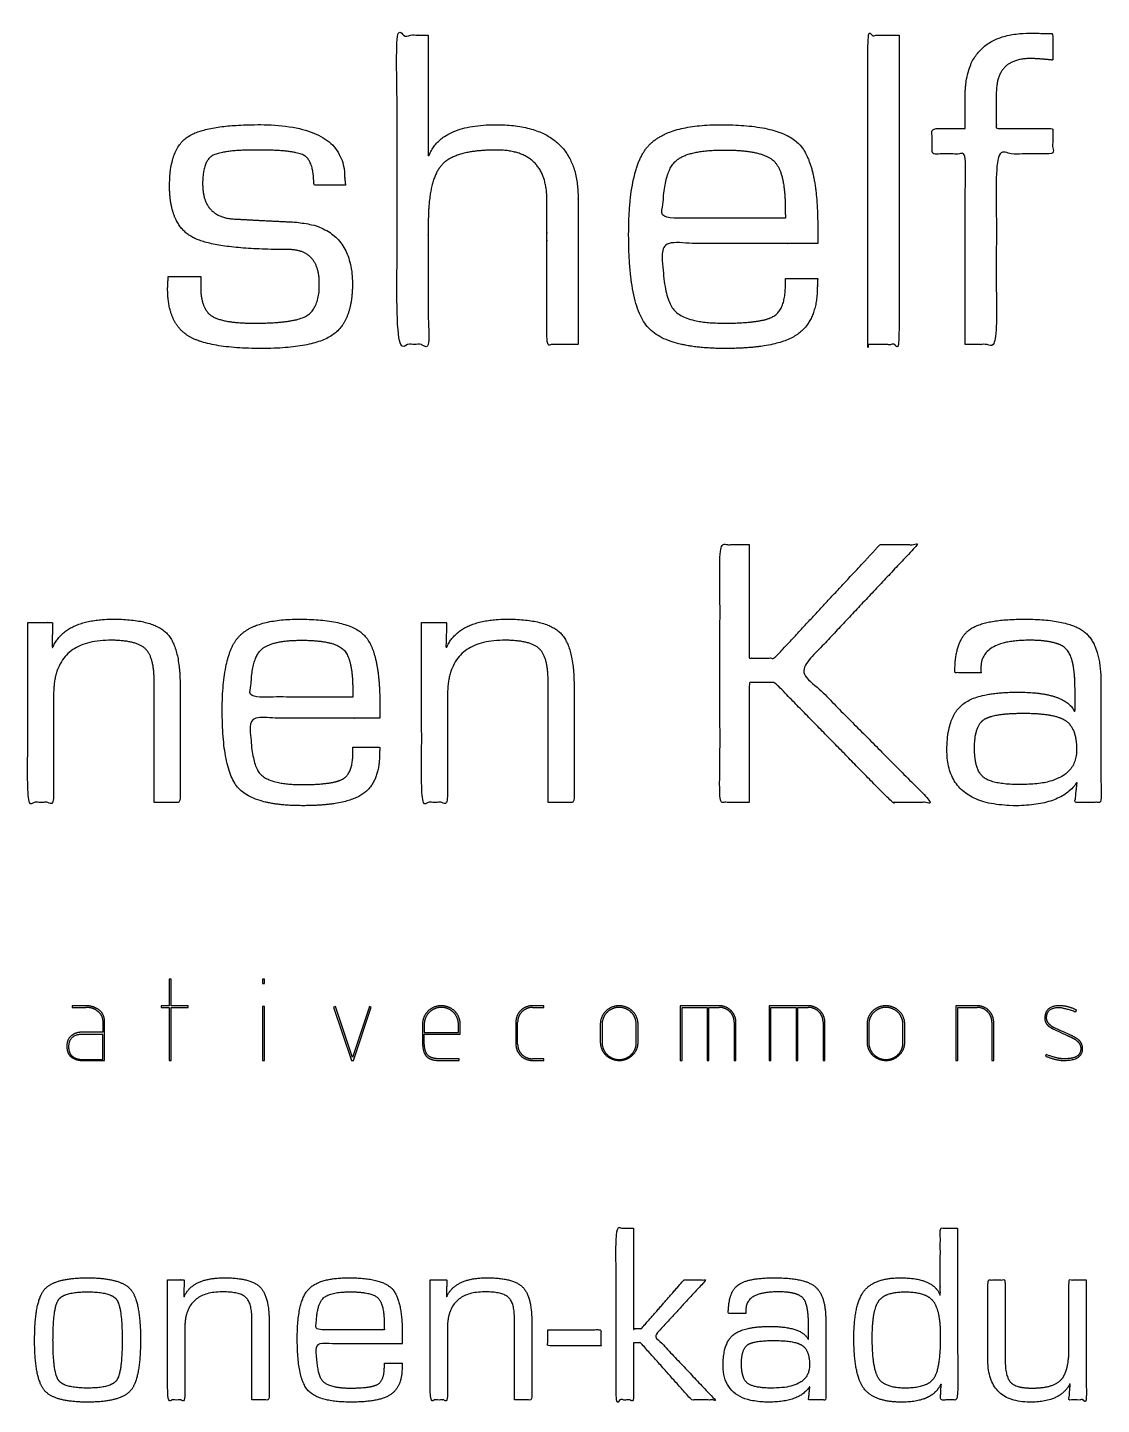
# Model space of a CAD drawing. Header units: millimetres. Extents: x -2385 to 1268, y -2691 to 4654.
# Drawn here: x -1851 to -1230, y -2691 to -1895 of the extents above; entities that cross this region are included whole.
import ezdxf

# ---------------------------------------------------------------- set-up
doc = ezdxf.new("R2010")
doc.units = ezdxf.units.MM
doc.header["$MEASUREMENT"] = 0
doc.layers.add('LAYER 01', color=1, linetype='Continuous')

msp = doc.modelspace()

# ---------------------------------------------------------------- linework, layer by layer
at = {"layer": 'LAYER 01'}
for p, q in [((-1768.39, -2445.51, 5.22), (-1769.43, -2445.51, 5.22)), ((-1769.43, -2445.51, 5.22), (-1769.43, -2460.89, 5.22)), ((-1768.39, -2460.89, 5.22), (-1768.39, -2445.51, 5.22)), ((-1715.42, -2445.51, 5.22), (-1715.42, -2448.11, 5.22)), ((-1714.37, -2445.51, 5.22), (-1715.42, -2445.51, 5.22)), ((-1715.42, -2448.11, 5.22), (-1714.37, -2448.11, 5.22)), ((-1714.37, -2448.11, 5.22), (-1714.37, -2445.51, 5.22)), ((-1825.51, -2460.89, 5.22), (-1825.51, -2461.88, 5.22)), ((-1817.7, -2460.89, 5.22), (-1825.51, -2460.89, 5.22)), ((-1825.51, -2461.88, 5.22), (-1817.7, -2461.88, 5.22)), ((-1774.1, -2460.89, 5.22), (-1774.1, -2461.9, 5.22)), ((-1769.43, -2460.89, 5.22), (-1774.1, -2460.89, 5.22)), ((-1774.1, -2461.9, 5.22), (-1769.43, -2461.9, 5.22)), ((-1769.43, -2461.9, 5.22), (-1769.43, -2492.53, 5.22)), ((-1758.51, -2460.89, 5.22), (-1768.39, -2460.89, 5.22)), ((-1768.39, -2461.9, 5.22), (-1758.51, -2461.9, 5.22)), ((-1768.39, -2492.53, 5.22), (-1768.39, -2461.9, 5.22)), ((-1758.51, -2461.9, 5.22), (-1758.51, -2460.89, 5.22)), ((-1715.42, -2461.31, 5.22), (-1715.42, -2492.53, 5.22)), ((-1714.37, -2461.31, 5.22), (-1715.42, -2461.31, 5.22)), ((-1714.37, -2492.53, 5.22), (-1714.37, -2461.31, 5.22)), ((-1673.37, -2461.33, 5.22), (-1674.39, -2461.64, 5.22)), ((-1674.39, -2461.64, 5.22), (-1664.04, -2492.53, 5.22)), ((-1663.46, -2490.89, 5.22), (-1673.37, -2461.33, 5.22)), ((-1653.56, -2461.33, 5.22), (-1663.46, -2490.89, 5.22)), ((-1662.93, -2492.53, 5.22), (-1652.57, -2461.64, 5.22)), ((-1652.57, -2461.64, 5.22), (-1653.56, -2461.33, 5.22)), ((-1552.86, -2460.89, 5.22), (-1559.34, -2460.89, 5.22)), ((-1559.34, -2461.88, 5.22), (-1552.86, -2461.88, 5.22)), ((-1552.86, -2461.88, 5.22), (-1552.86, -2460.89, 5.22)), ((-1473.95, -2460.89, 5.22), (-1473.95, -2492.53, 5.22)), ((-1451.34, -2460.89, 5.22), (-1473.95, -2460.89, 5.22)), ((-1472.9, -2461.82, 5.22), (-1458.36, -2461.82, 5.22)), ((-1472.9, -2492.53, 5.22), (-1472.9, -2461.82, 5.22)), ((-1458.36, -2461.82, 5.22), (-1458.36, -2492.53, 5.22)), ((-1457.3, -2461.82, 5.22), (-1451.34, -2461.82, 5.22)), ((-1457.3, -2492.53, 5.22), (-1457.3, -2461.82, 5.22)), ((-1422.54, -2460.89, 5.22), (-1422.54, -2492.53, 5.22)), ((-1399.93, -2460.89, 5.22), (-1422.54, -2460.89, 5.22)), ((-1421.48, -2461.82, 5.22), (-1406.94, -2461.82, 5.22)), ((-1421.48, -2492.53, 5.22), (-1421.48, -2461.82, 5.22)), ((-1406.94, -2461.82, 5.22), (-1406.94, -2492.53, 5.22)), ((-1405.89, -2492.53, 5.22), (-1405.89, -2461.82, 5.22)), ((-1405.89, -2461.82, 5.22), (-1399.93, -2461.82, 5.22)), ((-1314.5, -2460.89, 5.22), (-1314.5, -2492.53, 5.22)), ((-1302.28, -2460.89, 5.22), (-1314.5, -2460.89, 5.22)), ((-1313.48, -2461.82, 5.22), (-1302.28, -2461.82, 5.22)), ((-1313.48, -2492.53, 5.22), (-1313.48, -2461.82, 5.22)), ((-1245.21, -2464.38, 5.22), (-1244.71, -2463.48, 5.22)), ((-1807.83, -2470.65, 5.22), (-1807.83, -2476.21, 5.22)), ((-1806.78, -2492.53, 5.22), (-1806.78, -2470.65, 5.22)), ((-1622.97, -2471.62, 5.22), (-1622.97, -2481.82, 5.22)), ((-1621.96, -2471.73, 5.22), (-1621.96, -2476.39, 5.22)), ((-1602.18, -2476.39, 5.22), (-1602.18, -2471.73, 5.22)), ((-1601.13, -2477.24, 5.22), (-1601.13, -2471.62, 5.22)), ((-1568.96, -2470.34, 5.22), (-1568.96, -2483.11, 5.22)), ((-1567.94, -2483.11, 5.22), (-1567.94, -2470.34, 5.22)), ((-1520.15, -2471.62, 5.22), (-1520.15, -2481.82, 5.22)), ((-1519.13, -2471.73, 5.22), (-1519.13, -2482.11, 5.22)), ((-1499.35, -2482.11, 5.22), (-1499.35, -2471.73, 5.22)), ((-1498.3, -2481.82, 5.22), (-1498.3, -2471.62, 5.22)), ((-1442.73, -2470.43, 5.22), (-1442.73, -2492.53, 5.22)), ((-1441.68, -2492.53, 5.22), (-1441.68, -2470.49, 5.22)), ((-1391.32, -2470.43, 5.22), (-1391.32, -2492.53, 5.22)), ((-1390.27, -2492.53, 5.22), (-1390.27, -2470.49, 5.22)), ((-1365.91, -2471.62, 5.22), (-1365.91, -2481.82, 5.22)), ((-1364.89, -2471.73, 5.22), (-1364.89, -2482.11, 5.22)), ((-1345.11, -2482.11, 5.22), (-1345.11, -2471.73, 5.22)), ((-1344.06, -2481.82, 5.22), (-1344.06, -2471.62, 5.22)), ((-1293.7, -2470.43, 5.22), (-1293.7, -2492.53, 5.22)), ((-1292.65, -2492.53, 5.22), (-1292.65, -2470.49, 5.22)), ((-1257.85, -2474.52, 5.22), (-1250.2, -2478.14, 5.22)), ((-1254.17, -2475.12, 5.22), (-1257.79, -2473.38, 5.22)), ((-1251.99, -2476.11, 5.22), (-1254.17, -2475.12, 5.22)), ((-1807.83, -2476.21, 5.22), (-1819.55, -2476.21, 5.22)), ((-1807.83, -2477.44, 5.22), (-1819.55, -2477.44, 5.22)), ((-1807.83, -2492.02, 5.22), (-1807.83, -2477.44, 5.22)), ((-1621.96, -2476.39, 5.22), (-1602.18, -2476.39, 5.22)), ((-1621.96, -2477.24, 5.22), (-1601.13, -2477.24, 5.22)), ((-1621.96, -2481.82, 5.22), (-1621.96, -2477.24, 5.22)), ((-1248.96, -2477.52, 5.22), (-1251.99, -2476.11, 5.22)), ((-1262.39, -2489.03, 5.22), (-1262.77, -2489.97, 5.22)), ((-1819.55, -2492.02, 5.22), (-1807.83, -2492.02, 5.22)), ((-1819.55, -2492.53, 5.22), (-1806.78, -2492.53, 5.22)), ((-1769.43, -2492.53, 5.22), (-1768.39, -2492.53, 5.22)), ((-1715.42, -2492.53, 5.22), (-1714.37, -2492.53, 5.22)), ((-1664.04, -2492.53, 5.22), (-1662.93, -2492.53, 5.22)), ((-1601.67, -2491.56, 5.22), (-1612.85, -2491.56, 5.22)), ((-1612.85, -2492.53, 5.22), (-1601.67, -2492.53, 5.22)), ((-1601.67, -2492.53, 5.22), (-1601.67, -2491.56, 5.22)), ((-1552.86, -2491.56, 5.22), (-1559.34, -2491.56, 5.22)), ((-1559.34, -2492.53, 5.22), (-1552.86, -2492.53, 5.22)), ((-1552.86, -2492.53, 5.22), (-1552.86, -2491.56, 5.22)), ((-1473.95, -2492.53, 5.22), (-1472.9, -2492.53, 5.22)), ((-1458.36, -2492.53, 5.22), (-1457.3, -2492.53, 5.22)), ((-1442.73, -2492.53, 5.22), (-1441.68, -2492.53, 5.22)), ((-1422.54, -2492.53, 5.22), (-1421.48, -2492.53, 5.22)), ((-1406.94, -2492.53, 5.22), (-1405.89, -2492.53, 5.22)), ((-1391.32, -2492.53, 5.22), (-1390.27, -2492.53, 5.22)), ((-1314.5, -2492.53, 5.22), (-1313.48, -2492.53, 5.22)), ((-1293.7, -2492.53, 5.22), (-1292.65, -2492.53, 5.22))]:
    msp.add_line(p, q, dxfattribs=at)
for points, knots in [([(-1619.62, -1899.84, 5.22), (-1628.62, -1899.84, 5.22), (-1637.62, -1899.84, 5.22), (-1637.62, -1989.27, 5.22), (-1637.62, -2078.7, 5.22), (-1628.62, -2078.7, 5.22), (-1619.62, -2078.7, 5.22), (-1619.62, -2043.56, 5.22), (-1619.62, -2008.43, 5.22), (-1619.62, -1983.17, 5.22), (-1611.68, -1974.69, 5.22), (-1603.75, -1966.21, 5.22), (-1580.21, -1966.21, 5.22), (-1551, -1966.21, 5.22), (-1551, -1995.37, 5.22), (-1551, -1997.13, 5.22), (-1551, -1998.9, 5.22), (-1551, -2038.8, 5.22), (-1551, -2078.7, 5.22), (-1542, -2078.7, 5.22), (-1533, -2078.7, 5.22), (-1533, -2038.8, 5.22), (-1533, -1998.9, 5.22), (-1533, -1996.35, 5.22), (-1533, -1993.8, 5.22), (-1533, -1951.58, 5.22), (-1580.32, -1951.58, 5.22), (-1612.25, -1951.58, 5.22), (-1619.21, -1969.49, 5.22), (-1619.42, -1969.36, 5.22), (-1619.62, -1969.23, 5.22), (-1619.62, -1934.53, 5.22), (-1619.62, -1899.84, 5.22)], [-16, -16, -16, -15, -15, -14, -14, -13, -13, -12, -12, -11, -11, -10, -10, -9, -9, -8, -8, -7, -7, -6, -6, -5, -5, -4, -4, -3, -3, -2, -2, -1, -1, 0, 0, 0]), ([(-1347.39, -1899.84, 5.22), (-1356.39, -1899.84, 5.22), (-1365.39, -1899.84, 5.22), (-1365.39, -1989.27, 5.22), (-1365.39, -2078.7, 5.22), (-1356.39, -2078.7, 5.22), (-1347.39, -2078.7, 5.22), (-1347.39, -1989.27, 5.22), (-1347.39, -1899.84, 5.22)], [-4, -4, -4, -3, -3, -2, -2, -1, -1, 0, 0, 0]), ([(-1309.15, -2078.7, 5.22), (-1300.15, -2078.7, 5.22), (-1291.15, -2078.7, 5.22), (-1291.15, -2023.58, 5.22), (-1291.15, -1968.46, 5.22), (-1274.84, -1968.46, 5.22), (-1258.53, -1968.46, 5.22), (-1258.53, -1961.15, 5.22), (-1258.53, -1953.83, 5.22), (-1274.84, -1953.83, 5.22), (-1291.15, -1953.83, 5.22), (-1291.15, -1943.6, 5.22), (-1291.15, -1933.37, 5.22), (-1291.15, -1913.34, 5.22), (-1271.45, -1913.34, 5.22), (-1267.4, -1913.34, 5.22), (-1258.53, -1914.22, 5.22), (-1258.53, -1906.57, 5.22), (-1258.53, -1898.92, 5.22), (-1266.05, -1898.71, 5.22), (-1271.64, -1898.71, 5.22), (-1309.15, -1898.71, 5.22), (-1309.15, -1935.1, 5.22), (-1309.15, -1944.47, 5.22), (-1309.15, -1953.83, 5.22), (-1318.71, -1953.83, 5.22), (-1328.27, -1953.83, 5.22), (-1328.27, -1961.15, 5.22), (-1328.27, -1968.46, 5.22), (-1318.71, -1968.46, 5.22), (-1309.15, -1968.46, 5.22), (-1309.15, -2023.58, 5.22), (-1309.15, -2078.7, 5.22)], [-16, -16, -16, -15, -15, -14, -14, -13, -13, -12, -12, -11, -11, -10, -10, -9, -9, -8, -8, -7, -7, -6, -6, -5, -5, -4, -4, -3, -3, -2, -2, -1, -1, 0, 0, 0]), ([(-1667.53, -1986.46, 5.22), (-1667.76, -1984.14, 5.22), (-1667.99, -1981.83, 5.22), (-1667.99, -1951.58, 5.22), (-1717.57, -1951.58, 5.22), (-1748.49, -1951.58, 5.22), (-1758.86, -1958.66, 5.22), (-1769.23, -1965.73, 5.22), (-1769.23, -1987.02, 5.22), (-1769.23, -2009.48, 5.22), (-1755.98, -2016.62, 5.22), (-1742.72, -2023.75, 5.22), (-1700.68, -2023.75, 5.22), (-1682.61, -2023.75, 5.22), (-1682.61, -2043.72, 5.22), (-1682.61, -2057.6, 5.22), (-1689.82, -2061.96, 5.22), (-1697.03, -2066.32, 5.22), (-1719.89, -2066.32, 5.22), (-1738.54, -2066.32, 5.22), (-1744.89, -2062.11, 5.22), (-1751.23, -2057.9, 5.22), (-1751.23, -2045.34, 5.22), (-1751.15, -2042.33, 5.22), (-1751.07, -2039.33, 5.22), (-1760.55, -2039.33, 5.22), (-1770.02, -2039.33, 5.22), (-1770.19, -2042.73, 5.22), (-1770.36, -2046.13, 5.22), (-1770.36, -2066.02, 5.22), (-1758.72, -2073.49, 5.22), (-1747.08, -2080.95, 5.22), (-1716.2, -2080.95, 5.22), (-1686.09, -2080.95, 5.22), (-1674.79, -2073.02, 5.22), (-1663.49, -2065.09, 5.22), (-1663.49, -2043.81, 5.22), (-1663.49, -2009.57, 5.22), (-1697.76, -2007.85, 5.22), (-1707.19, -2007.38, 5.22), (-1716.62, -2006.91, 5.22), (-1724.07, -2006.52, 5.22), (-1731.51, -2006.12, 5.22), (-1750.11, -2005.21, 5.22), (-1750.11, -1985.77, 5.22), (-1750.11, -1972.96, 5.22), (-1744.59, -1969.58, 5.22), (-1739.07, -1966.21, 5.22), (-1718.56, -1966.21, 5.22), (-1696.48, -1966.21, 5.22), (-1691.16, -1969.49, 5.22), (-1685.83, -1972.78, 5.22), (-1685.83, -1986.46, 5.22), (-1676.68, -1986.46, 5.22), (-1667.53, -1986.46, 5.22)], [-27, -27, -27, -26, -26, -25, -25, -24, -24, -23, -23, -22, -22, -21, -21, -20, -20, -19, -19, -18, -18, -17, -17, -16, -16, -15, -15, -14, -14, -13, -13, -12, -12, -11, -11, -10, -10, -9, -9, -8, -8, -7, -7, -6, -6, -5, -5, -4, -4, -3, -3, -2, -2, -1, -1, 0, 0, 0]), ([(-1413.11, -2040.45, 5.22), (-1413.11, -2042.44, 5.22), (-1413.11, -2044.42, 5.22), (-1413.11, -2058.1, 5.22), (-1419.71, -2062.21, 5.22), (-1426.31, -2066.32, 5.22), (-1448.41, -2066.32, 5.22), (-1471.68, -2066.32, 5.22), (-1478.02, -2058.15, 5.22), (-1484.37, -2049.98, 5.22), (-1484.37, -2020.2, 5.22), (-1439.4, -2020.2, 5.22), (-1394.43, -2020.2, 5.22), (-1394.43, -2015.24, 5.22), (-1394.43, -2010.27, 5.22), (-1394.43, -1974.1, 5.22), (-1405.15, -1962.84, 5.22), (-1415.87, -1951.58, 5.22), (-1450.39, -1951.58, 5.22), (-1482.05, -1951.58, 5.22), (-1492.9, -1964.47, 5.22), (-1503.75, -1977.35, 5.22), (-1503.75, -2014.95, 5.22), (-1503.75, -2055.57, 5.22), (-1493, -2068.26, 5.22), (-1482.24, -2080.95, 5.22), (-1447.83, -2080.95, 5.22), (-1418.23, -2080.95, 5.22), (-1406.43, -2072.99, 5.22), (-1394.64, -2065.04, 5.22), (-1394.64, -2045.13, 5.22), (-1394.53, -2042.79, 5.22), (-1394.43, -2040.45, 5.22), (-1403.77, -2040.45, 5.22), (-1413.11, -2040.45, 5.22)], [-17, -17, -17, -16, -16, -15, -15, -14, -14, -13, -13, -12, -12, -11, -11, -10, -10, -9, -9, -8, -8, -7, -7, -6, -6, -5, -5, -4, -4, -3, -3, -2, -2, -1, -1, 0, 0, 0]), ([(-1413.11, -2005.58, 5.22), (-1413.17, -2002.56, 5.22), (-1413.24, -1999.53, 5.22), (-1413.24, -1978.7, 5.22), (-1419.91, -1972.46, 5.22), (-1426.58, -1966.21, 5.22), (-1448.67, -1966.21, 5.22), (-1470.9, -1966.21, 5.22), (-1477.5, -1973.53, 5.22), (-1484.1, -1980.85, 5.22), (-1484.1, -2005.58, 5.22), (-1448.61, -2005.58, 5.22), (-1413.11, -2005.58, 5.22)], [0, 0, 0, 1, 1, 2, 2, 3, 3, 4, 4, 5, 5, 6, 6, 6]), ([(-1434.08, -2194.3, 5.22), (-1442.52, -2194.3, 5.22), (-1450.96, -2194.3, 5.22), (-1450.96, -2268.83, 5.22), (-1450.96, -2343.36, 5.22), (-1442.52, -2343.36, 5.22), (-1434.08, -2343.36, 5.22), (-1434.08, -2308.67, 5.22), (-1434.08, -2273.99, 5.22), (-1426.73, -2273.99, 5.22), (-1419.37, -2273.99, 5.22), (-1385.38, -2308.67, 5.22), (-1351.39, -2343.36, 5.22), (-1339.9, -2343.36, 5.22), (-1328.41, -2343.36, 5.22), (-1366.54, -2305, 5.22), (-1404.67, -2266.63, 5.22), (-1370.67, -2230.47, 5.22), (-1336.68, -2194.3, 5.22), (-1347.52, -2194.3, 5.22), (-1358.36, -2194.3, 5.22), (-1388.87, -2227.11, 5.22), (-1419.37, -2259.92, 5.22), (-1426.73, -2259.92, 5.22), (-1434.08, -2259.92, 5.22), (-1434.08, -2227.11, 5.22), (-1434.08, -2194.3, 5.22)], [-13, -13, -13, -12, -12, -11, -11, -10, -10, -9, -9, -8, -8, -7, -7, -6, -6, -5, -5, -4, -4, -3, -3, -2, -2, -1, -1, 0, 0, 0]), ([(-1851.27, -2239.3, 5.22), (-1851.27, -2291.33, 5.22), (-1851.27, -2343.36, 5.22), (-1843.77, -2343.36, 5.22), (-1836.27, -2343.36, 5.22), (-1836.27, -2312.07, 5.22), (-1836.27, -2280.77, 5.22), (-1836.27, -2249.61, 5.22), (-1803.48, -2249.61, 5.22), (-1788.59, -2249.61, 5.22), (-1783.37, -2254.4, 5.22), (-1778.14, -2259.19, 5.22), (-1778.14, -2273.05, 5.22), (-1778.14, -2275.01, 5.22), (-1778.14, -2276.96, 5.22), (-1778.14, -2310.16, 5.22), (-1778.14, -2343.36, 5.22), (-1770.64, -2343.36, 5.22), (-1763.14, -2343.36, 5.22), (-1763.14, -2309.51, 5.22), (-1763.14, -2275.66, 5.22), (-1763.14, -2253.24, 5.22), (-1771.14, -2245.33, 5.22), (-1779.14, -2237.42, 5.22), (-1801.74, -2237.42, 5.22), (-1829.75, -2237.42, 5.22), (-1836.81, -2253.77, 5.22), (-1837.02, -2253.61, 5.22), (-1837.23, -2253.45, 5.22), (-1837.02, -2246.37, 5.22), (-1836.81, -2239.3, 5.22), (-1844.04, -2239.3, 5.22), (-1851.27, -2239.3, 5.22)], [-16, -16, -16, -15, -15, -14, -14, -13, -13, -12, -12, -11, -11, -10, -10, -9, -9, -8, -8, -7, -7, -6, -6, -5, -5, -4, -4, -3, -3, -2, -2, -1, -1, 0, 0, 0]), ([(-1663.23, -2311.49, 5.22), (-1663.23, -2313.14, 5.22), (-1663.23, -2314.8, 5.22), (-1663.23, -2326.19, 5.22), (-1668.73, -2329.62, 5.22), (-1674.23, -2333.05, 5.22), (-1692.64, -2333.05, 5.22), (-1712.03, -2333.05, 5.22), (-1717.32, -2326.24, 5.22), (-1722.61, -2319.43, 5.22), (-1722.61, -2294.61, 5.22), (-1685.13, -2294.61, 5.22), (-1647.65, -2294.61, 5.22), (-1647.65, -2290.47, 5.22), (-1647.65, -2286.34, 5.22), (-1647.65, -2256.19, 5.22), (-1656.59, -2246.81, 5.22), (-1665.53, -2237.42, 5.22), (-1694.3, -2237.42, 5.22), (-1720.68, -2237.42, 5.22), (-1729.72, -2248.16, 5.22), (-1738.77, -2258.9, 5.22), (-1738.77, -2290.23, 5.22), (-1738.77, -2324.08, 5.22), (-1729.8, -2334.66, 5.22), (-1720.84, -2345.24, 5.22), (-1692.16, -2345.24, 5.22), (-1667.49, -2345.24, 5.22), (-1657.66, -2338.61, 5.22), (-1647.83, -2331.98, 5.22), (-1647.83, -2315.38, 5.22), (-1647.74, -2313.44, 5.22), (-1647.65, -2311.49, 5.22), (-1655.44, -2311.49, 5.22), (-1663.23, -2311.49, 5.22)], [-17, -17, -17, -16, -16, -15, -15, -14, -14, -13, -13, -12, -12, -11, -11, -10, -10, -9, -9, -8, -8, -7, -7, -6, -6, -5, -5, -4, -4, -3, -3, -2, -2, -1, -1, 0, 0, 0]), ([(-1623.46, -2239.3, 5.22), (-1623.46, -2291.33, 5.22), (-1623.46, -2343.36, 5.22), (-1615.96, -2343.36, 5.22), (-1608.46, -2343.36, 5.22), (-1608.46, -2312.07, 5.22), (-1608.46, -2280.77, 5.22), (-1608.46, -2249.61, 5.22), (-1575.67, -2249.61, 5.22), (-1560.77, -2249.61, 5.22), (-1555.55, -2254.4, 5.22), (-1550.33, -2259.19, 5.22), (-1550.33, -2273.05, 5.22), (-1550.33, -2275.01, 5.22), (-1550.33, -2276.96, 5.22), (-1550.33, -2310.16, 5.22), (-1550.33, -2343.36, 5.22), (-1542.83, -2343.36, 5.22), (-1535.33, -2343.36, 5.22), (-1535.33, -2309.51, 5.22), (-1535.33, -2275.66, 5.22), (-1535.33, -2253.24, 5.22), (-1543.33, -2245.33, 5.22), (-1551.33, -2237.42, 5.22), (-1573.93, -2237.42, 5.22), (-1601.94, -2237.42, 5.22), (-1609, -2253.77, 5.22), (-1609.21, -2253.61, 5.22), (-1609.42, -2253.45, 5.22), (-1609.21, -2246.37, 5.22), (-1609, -2239.3, 5.22), (-1616.23, -2239.3, 5.22), (-1623.46, -2239.3, 5.22)], [-16, -16, -16, -15, -15, -14, -14, -13, -13, -12, -12, -11, -11, -10, -10, -9, -9, -8, -8, -7, -7, -6, -6, -5, -5, -4, -4, -3, -3, -2, -2, -1, -1, 0, 0, 0]), ([(-1300, -2268.36, 5.22), (-1300.02, -2266.09, 5.22), (-1300.02, -2265.33, 5.22), (-1300.02, -2249.61, 5.22), (-1271.97, -2249.61, 5.22), (-1255.43, -2249.61, 5.22), (-1250.54, -2254.88, 5.22), (-1245.64, -2260.14, 5.22), (-1245.64, -2277.96, 5.22), (-1245.64, -2284.28, 5.22), (-1245.64, -2290.6, 5.22), (-1245.8, -2290.66, 5.22), (-1245.97, -2290.72, 5.22), (-1251.41, -2279.61, 5.22), (-1278.91, -2279.61, 5.22), (-1302.04, -2279.61, 5.22), (-1310.87, -2286.88, 5.22), (-1319.71, -2294.14, 5.22), (-1319.71, -2313.2, 5.22), (-1319.71, -2345.24, 5.22), (-1280.23, -2345.24, 5.22), (-1253.51, -2345.24, 5.22), (-1244.78, -2332.02, 5.22), (-1244.62, -2332.08, 5.22), (-1244.47, -2332.13, 5.22), (-1245.06, -2337.74, 5.22), (-1245.64, -2343.36, 5.22), (-1238.14, -2343.36, 5.22), (-1230.64, -2343.36, 5.22), (-1230.64, -2308.97, 5.22), (-1230.64, -2274.57, 5.22), (-1230.64, -2252.88, 5.22), (-1239.77, -2245.15, 5.22), (-1248.89, -2237.42, 5.22), (-1274.85, -2237.42, 5.22), (-1298.74, -2237.42, 5.22), (-1306.95, -2243.73, 5.22), (-1315.15, -2250.04, 5.22), (-1315.15, -2268.36, 5.22), (-1307.58, -2268.36, 5.22), (-1300, -2268.36, 5.22)], [-20, -20, -20, -19, -19, -18, -18, -17, -17, -16, -16, -15, -15, -14, -14, -13, -13, -12, -12, -11, -11, -10, -10, -9, -9, -8, -8, -7, -7, -6, -6, -5, -5, -4, -4, -3, -3, -2, -2, -1, -1, 0, 0, 0]), ([(-1663.23, -2282.42, 5.22), (-1663.28, -2279.91, 5.22), (-1663.33, -2277.39, 5.22), (-1663.33, -2260.03, 5.22), (-1668.89, -2254.82, 5.22), (-1674.45, -2249.61, 5.22), (-1692.86, -2249.61, 5.22), (-1711.39, -2249.61, 5.22), (-1716.89, -2255.71, 5.22), (-1722.39, -2261.81, 5.22), (-1722.39, -2282.42, 5.22), (-1692.81, -2282.42, 5.22), (-1663.23, -2282.42, 5.22)], [0, 0, 0, 1, 1, 2, 2, 3, 3, 4, 4, 5, 5, 6, 6, 6]), ([(-1275.5, -2291.8, 5.22), (-1293.13, -2291.8, 5.22), (-1298.45, -2295.58, 5.22), (-1303.77, -2299.36, 5.22), (-1303.77, -2311.81, 5.22), (-1303.77, -2324.71, 5.22), (-1298.51, -2328.88, 5.22), (-1293.25, -2333.05, 5.22), (-1277.14, -2333.05, 5.22), (-1244.71, -2333.05, 5.22), (-1244.71, -2313.04, 5.22), (-1244.71, -2300.47, 5.22), (-1251, -2296.14, 5.22), (-1257.3, -2291.8, 5.22), (-1275.5, -2291.8, 5.22)], [0, 0, 0, 1, 1, 2, 2, 3, 3, 4, 4, 5, 5, 6, 6, 7, 7, 7]), ([(-1501.02, -2589.42, 5.22), (-1506.02, -2589.42, 5.22), (-1511.02, -2589.42, 5.22), (-1511.02, -2639.11, 5.22), (-1511.02, -2688.79, 5.22), (-1506.02, -2688.79, 5.22), (-1501.02, -2688.79, 5.22), (-1501.02, -2672.23, 5.22), (-1501.02, -2655.67, 5.22), (-1498.95, -2655.67, 5.22), (-1496.88, -2655.67, 5.22), (-1482.13, -2672.23, 5.22), (-1467.38, -2688.79, 5.22), (-1460.52, -2688.79, 5.22), (-1453.66, -2688.79, 5.22), (-1471.2, -2670.22, 5.22), (-1488.74, -2651.64, 5.22), (-1473.89, -2635.53, 5.22), (-1459.03, -2619.42, 5.22), (-1465.43, -2619.42, 5.22), (-1471.82, -2619.42, 5.22), (-1484.09, -2633.48, 5.22), (-1496.37, -2647.54, 5.22), (-1498.69, -2647.54, 5.22), (-1501.02, -2647.54, 5.22), (-1501.02, -2618.48, 5.22), (-1501.02, -2589.42, 5.22)], [-13, -13, -13, -12, -12, -11, -11, -10, -10, -9, -9, -8, -8, -7, -7, -6, -6, -5, -5, -4, -4, -3, -3, -2, -2, -1, -1, 0, 0, 0]), ([(-1313.52, -2589.42, 5.22), (-1318.52, -2589.42, 5.22), (-1323.52, -2589.42, 5.22), (-1323.52, -2608.73, 5.22), (-1323.52, -2628.05, 5.22), (-1323.62, -2628.12, 5.22), (-1323.73, -2628.2, 5.22), (-1327.38, -2618.17, 5.22), (-1346.44, -2618.17, 5.22), (-1361.69, -2618.17, 5.22), (-1367.6, -2625.8, 5.22), (-1373.52, -2633.43, 5.22), (-1373.52, -2653.08, 5.22), (-1373.52, -2674.41, 5.22), (-1367.64, -2682.23, 5.22), (-1361.77, -2690.04, 5.22), (-1345.7, -2690.04, 5.22), (-1328.12, -2690.04, 5.22), (-1323.3, -2679.72, 5.22), (-1323.16, -2679.76, 5.22), (-1323.02, -2679.8, 5.22), (-1323.27, -2684.3, 5.22), (-1323.52, -2688.79, 5.22), (-1318.52, -2688.79, 5.22), (-1313.52, -2688.79, 5.22), (-1313.52, -2639.11, 5.22), (-1313.52, -2589.42, 5.22)], [-13, -13, -13, -12, -12, -11, -11, -10, -10, -9, -9, -8, -8, -7, -7, -6, -6, -5, -5, -4, -4, -3, -3, -2, -2, -1, -1, 0, 0, 0]), ([(-1816.68, -2618.17, 5.22), (-1835.81, -2618.17, 5.22), (-1841.54, -2624.89, 5.22), (-1847.27, -2631.61, 5.22), (-1847.27, -2654.11, 5.22), (-1847.27, -2676.61, 5.22), (-1841.54, -2683.32, 5.22), (-1835.81, -2690.04, 5.22), (-1816.68, -2690.04, 5.22), (-1797.47, -2690.04, 5.22), (-1791.74, -2683.32, 5.22), (-1786.02, -2676.61, 5.22), (-1786.02, -2654.11, 5.22), (-1786.02, -2631.61, 5.22), (-1791.74, -2624.89, 5.22), (-1797.47, -2618.17, 5.22), (-1816.68, -2618.17, 5.22)], [-8, -8, -8, -7, -7, -6, -6, -5, -5, -4, -4, -3, -3, -2, -2, -1, -1, 0, 0, 0]), ([(-1770.39, -2619.42, 5.22), (-1770.39, -2654.11, 5.22), (-1770.39, -2688.79, 5.22), (-1765.39, -2688.79, 5.22), (-1760.39, -2688.79, 5.22), (-1760.39, -2667.93, 5.22), (-1760.39, -2647.06, 5.22), (-1760.39, -2626.29, 5.22), (-1738.54, -2626.29, 5.22), (-1728.61, -2626.29, 5.22), (-1725.12, -2629.49, 5.22), (-1721.64, -2632.68, 5.22), (-1721.64, -2641.92, 5.22), (-1721.64, -2643.22, 5.22), (-1721.64, -2644.53, 5.22), (-1721.64, -2666.66, 5.22), (-1721.64, -2688.79, 5.22), (-1716.64, -2688.79, 5.22), (-1711.64, -2688.79, 5.22), (-1711.64, -2666.22, 5.22), (-1711.64, -2643.66, 5.22), (-1711.64, -2628.71, 5.22), (-1716.97, -2623.44, 5.22), (-1722.31, -2618.17, 5.22), (-1737.37, -2618.17, 5.22), (-1756.05, -2618.17, 5.22), (-1760.75, -2629.07, 5.22), (-1760.9, -2628.96, 5.22), (-1761.04, -2628.85, 5.22), (-1760.9, -2624.13, 5.22), (-1760.75, -2619.42, 5.22), (-1765.57, -2619.42, 5.22), (-1770.39, -2619.42, 5.22)], [-16, -16, -16, -15, -15, -14, -14, -13, -13, -12, -12, -11, -11, -10, -10, -9, -9, -8, -8, -7, -7, -6, -6, -5, -5, -4, -4, -3, -3, -2, -2, -1, -1, 0, 0, 0]), ([(-1645.03, -2667.54, 5.22), (-1645.03, -2668.65, 5.22), (-1645.03, -2669.75, 5.22), (-1645.03, -2677.35, 5.22), (-1648.7, -2679.63, 5.22), (-1652.36, -2681.92, 5.22), (-1664.64, -2681.92, 5.22), (-1677.57, -2681.92, 5.22), (-1681.1, -2677.38, 5.22), (-1684.62, -2672.84, 5.22), (-1684.62, -2656.29, 5.22), (-1659.64, -2656.29, 5.22), (-1634.65, -2656.29, 5.22), (-1634.65, -2653.53, 5.22), (-1634.65, -2650.78, 5.22), (-1634.65, -2630.68, 5.22), (-1640.61, -2624.42, 5.22), (-1646.56, -2618.17, 5.22), (-1665.74, -2618.17, 5.22), (-1683.33, -2618.17, 5.22), (-1689.36, -2625.33, 5.22), (-1695.39, -2632.48, 5.22), (-1695.39, -2653.37, 5.22), (-1695.39, -2675.94, 5.22), (-1689.42, -2682.99, 5.22), (-1683.44, -2690.04, 5.22), (-1664.32, -2690.04, 5.22), (-1647.87, -2690.04, 5.22), (-1641.32, -2685.62, 5.22), (-1634.77, -2681.2, 5.22), (-1634.77, -2670.14, 5.22), (-1634.71, -2668.84, 5.22), (-1634.65, -2667.54, 5.22), (-1639.84, -2667.54, 5.22), (-1645.03, -2667.54, 5.22)], [-17, -17, -17, -16, -16, -15, -15, -14, -14, -13, -13, -12, -12, -11, -11, -10, -10, -9, -9, -8, -8, -7, -7, -6, -6, -5, -5, -4, -4, -3, -3, -2, -2, -1, -1, 0, 0, 0]), ([(-1618.52, -2619.42, 5.22), (-1618.52, -2654.11, 5.22), (-1618.52, -2688.79, 5.22), (-1613.52, -2688.79, 5.22), (-1608.52, -2688.79, 5.22), (-1608.52, -2667.93, 5.22), (-1608.52, -2647.06, 5.22), (-1608.52, -2626.29, 5.22), (-1586.66, -2626.29, 5.22), (-1576.73, -2626.29, 5.22), (-1573.25, -2629.49, 5.22), (-1569.77, -2632.68, 5.22), (-1569.77, -2641.92, 5.22), (-1569.77, -2643.22, 5.22), (-1569.77, -2644.53, 5.22), (-1569.77, -2666.66, 5.22), (-1569.77, -2688.79, 5.22), (-1564.77, -2688.79, 5.22), (-1559.77, -2688.79, 5.22), (-1559.77, -2666.22, 5.22), (-1559.77, -2643.66, 5.22), (-1559.77, -2628.71, 5.22), (-1565.1, -2623.44, 5.22), (-1570.43, -2618.17, 5.22), (-1585.5, -2618.17, 5.22), (-1604.17, -2618.17, 5.22), (-1608.88, -2629.07, 5.22), (-1609.02, -2628.96, 5.22), (-1609.16, -2628.85, 5.22), (-1609.02, -2624.13, 5.22), (-1608.88, -2619.42, 5.22), (-1613.7, -2619.42, 5.22), (-1618.52, -2619.42, 5.22)], [-16, -16, -16, -15, -15, -14, -14, -13, -13, -12, -12, -11, -11, -10, -10, -9, -9, -8, -8, -7, -7, -6, -6, -5, -5, -4, -4, -3, -3, -2, -2, -1, -1, 0, 0, 0]), ([(-1436.01, -2638.79, 5.22), (-1436.02, -2637.28, 5.22), (-1436.02, -2636.77, 5.22), (-1436.02, -2626.29, 5.22), (-1417.32, -2626.29, 5.22), (-1406.29, -2626.29, 5.22), (-1403.03, -2629.8, 5.22), (-1399.77, -2633.31, 5.22), (-1399.77, -2645.19, 5.22), (-1399.77, -2649.4, 5.22), (-1399.77, -2653.62, 5.22), (-1399.87, -2653.66, 5.22), (-1399.98, -2653.69, 5.22), (-1403.61, -2646.29, 5.22), (-1421.95, -2646.29, 5.22), (-1437.36, -2646.29, 5.22), (-1443.25, -2651.14, 5.22), (-1449.14, -2655.98, 5.22), (-1449.14, -2668.69, 5.22), (-1449.14, -2690.04, 5.22), (-1422.82, -2690.04, 5.22), (-1405.01, -2690.04, 5.22), (-1399.19, -2681.23, 5.22), (-1399.09, -2681.27, 5.22), (-1398.99, -2681.3, 5.22), (-1399.38, -2685.05, 5.22), (-1399.77, -2688.79, 5.22), (-1394.77, -2688.79, 5.22), (-1389.77, -2688.79, 5.22), (-1389.77, -2665.86, 5.22), (-1389.77, -2642.93, 5.22), (-1389.77, -2628.47, 5.22), (-1395.85, -2623.32, 5.22), (-1401.94, -2618.17, 5.22), (-1419.24, -2618.17, 5.22), (-1435.17, -2618.17, 5.22), (-1440.64, -2622.37, 5.22), (-1446.11, -2626.58, 5.22), (-1446.11, -2638.79, 5.22), (-1441.06, -2638.79, 5.22), (-1436.01, -2638.79, 5.22)], [-20, -20, -20, -19, -19, -18, -18, -17, -17, -16, -16, -15, -15, -14, -14, -13, -13, -12, -12, -11, -11, -10, -10, -9, -9, -8, -8, -7, -7, -6, -6, -5, -5, -4, -4, -3, -3, -2, -2, -1, -1, 0, 0, 0]), ([(-1816.68, -2626.29, 5.22), (-1830.18, -2626.29, 5.22), (-1833.41, -2630.77, 5.22), (-1836.64, -2635.25, 5.22), (-1836.64, -2654.11, 5.22), (-1836.64, -2672.96, 5.22), (-1833.41, -2677.44, 5.22), (-1830.18, -2681.92, 5.22), (-1816.68, -2681.92, 5.22), (-1803.11, -2681.92, 5.22), (-1799.87, -2677.44, 5.22), (-1796.64, -2672.96, 5.22), (-1796.64, -2654.11, 5.22), (-1796.64, -2635.25, 5.22), (-1799.87, -2630.77, 5.22), (-1803.11, -2626.29, 5.22), (-1816.68, -2626.29, 5.22)], [0, 0, 0, 1, 1, 2, 2, 3, 3, 4, 4, 5, 5, 6, 6, 7, 7, 8, 8, 8]), ([(-1645.03, -2648.17, 5.22), (-1645.07, -2646.49, 5.22), (-1645.1, -2644.81, 5.22), (-1645.1, -2633.24, 5.22), (-1648.81, -2629.76, 5.22), (-1652.51, -2626.29, 5.22), (-1664.79, -2626.29, 5.22), (-1677.14, -2626.29, 5.22), (-1680.81, -2630.36, 5.22), (-1684.47, -2634.43, 5.22), (-1684.47, -2648.17, 5.22), (-1664.75, -2648.17, 5.22), (-1645.03, -2648.17, 5.22)], [0, 0, 0, 1, 1, 2, 2, 3, 3, 4, 4, 5, 5, 6, 6, 6]), ([(-1344.04, -2626.29, 5.22), (-1355.41, -2626.29, 5.22), (-1359.15, -2631.58, 5.22), (-1362.89, -2636.87, 5.22), (-1362.89, -2652.99, 5.22), (-1362.89, -2670.75, 5.22), (-1359.19, -2676.33, 5.22), (-1355.49, -2681.92, 5.22), (-1343.83, -2681.92, 5.22), (-1331.14, -2681.92, 5.22), (-1327.33, -2676.33, 5.22), (-1323.52, -2670.75, 5.22), (-1323.52, -2652.03, 5.22), (-1323.52, -2636.87, 5.22), (-1327.73, -2631.58, 5.22), (-1331.95, -2626.29, 5.22), (-1344.04, -2626.29, 5.22)], [0, 0, 0, 1, 1, 2, 2, 3, 3, 4, 4, 5, 5, 6, 6, 7, 7, 8, 8, 8]), ([(-1239.14, -2619.42, 5.22), (-1244.14, -2619.42, 5.22), (-1249.14, -2619.42, 5.22), (-1249.14, -2639.3, 5.22), (-1249.14, -2659.18, 5.22), (-1249.14, -2672.18, 5.22), (-1253.68, -2677.05, 5.22), (-1258.21, -2681.92, 5.22), (-1270.38, -2681.92, 5.22), (-1279.68, -2681.92, 5.22), (-1282.85, -2678.62, 5.22), (-1286.02, -2675.32, 5.22), (-1286.02, -2665.57, 5.22), (-1286.02, -2642.49, 5.22), (-1286.02, -2619.42, 5.22), (-1291.02, -2619.42, 5.22), (-1296.02, -2619.42, 5.22), (-1296.02, -2642.49, 5.22), (-1296.02, -2665.57, 5.22), (-1296.02, -2690.04, 5.22), (-1271.49, -2690.04, 5.22), (-1253.99, -2690.04, 5.22), (-1248.64, -2679.51, 5.22), (-1248.54, -2679.61, 5.22), (-1248.43, -2679.72, 5.22), (-1248.79, -2684.26, 5.22), (-1249.14, -2688.79, 5.22), (-1244.14, -2688.79, 5.22), (-1239.14, -2688.79, 5.22), (-1239.14, -2654.11, 5.22), (-1239.14, -2619.42, 5.22)], [-15, -15, -15, -14, -14, -13, -13, -12, -12, -11, -11, -10, -10, -9, -9, -8, -8, -7, -7, -6, -6, -5, -5, -4, -4, -3, -3, -2, -2, -1, -1, 0, 0, 0]), ([(-1550.42, -2648.17, 5.22), (-1550.53, -2652.86, 5.22), (-1550.64, -2657.54, 5.22), (-1535.2, -2657.54, 5.22), (-1519.77, -2657.54, 5.22), (-1519.77, -2652.86, 5.22), (-1519.77, -2648.17, 5.22), (-1535.09, -2648.17, 5.22), (-1550.42, -2648.17, 5.22)], [-4, -4, -4, -3, -3, -2, -2, -1, -1, 0, 0, 0]), ([(-1419.67, -2654.42, 5.22), (-1431.43, -2654.42, 5.22), (-1434.97, -2656.94, 5.22), (-1438.52, -2659.46, 5.22), (-1438.52, -2667.76, 5.22), (-1438.52, -2676.36, 5.22), (-1435.01, -2679.14, 5.22), (-1431.51, -2681.92, 5.22), (-1420.76, -2681.92, 5.22), (-1399.14, -2681.92, 5.22), (-1399.14, -2668.58, 5.22), (-1399.14, -2660.2, 5.22), (-1403.34, -2657.31, 5.22), (-1407.54, -2654.42, 5.22), (-1419.67, -2654.42, 5.22)], [0, 0, 0, 1, 1, 2, 2, 3, 3, 4, 4, 5, 5, 6, 6, 7, 7, 7])]:
    msp.add_open_spline(points, degree=2, knots=knots, dxfattribs=at)
for points, weights in [([(-1810.84, -2462.73, 5.22), (-1814.03, -2460.89, 5.22), (-1817.7, -2460.89, 5.22)], [1, 0.965848906955, 1]), ([(-1811.42, -2463.57, 5.22), (-1814.29, -2461.73, 5.22), (-1817.7, -2461.88, 5.22)], [1, 0.952818372575, 1]), ([(-1619.8, -2464.01, 5.22), (-1622.97, -2467.15, 5.22), (-1622.97, -2471.62, 5.22)], [1, 0.922892133633, 1]), ([(-1619.07, -2464.71, 5.22), (-1621.96, -2467.63, 5.22), (-1621.96, -2471.73, 5.22)], [1, 0.924846636895, 1]), ([(-1612.05, -2460.89, 5.22), (-1616.55, -2460.9, 5.22), (-1619.8, -2464.01, 5.22)], [1, 0.928919035288, 1]), ([(-1612.05, -2461.82, 5.22), (-1616.14, -2461.86, 5.22), (-1619.07, -2464.71, 5.22)], [1, 0.927905506116, 1]), ([(-1604.3, -2464.01, 5.22), (-1607.59, -2460.98, 5.22), (-1612.05, -2460.89, 5.22)], [1, 0.935099142407, 1]), ([(-1605.07, -2464.71, 5.22), (-1607.99, -2461.9, 5.22), (-1612.05, -2461.82, 5.22)], [1, 0.93109859171, 1]), ([(-1602.18, -2471.73, 5.22), (-1602.23, -2467.64, 5.22), (-1605.07, -2464.71, 5.22)], [1, 0.929539243295, 1]), ([(-1601.13, -2471.62, 5.22), (-1601.15, -2467.16, 5.22), (-1604.3, -2464.01, 5.22)], [1, 0.925225615508, 1]), ([(-1566.17, -2463.64, 5.22), (-1568.96, -2466.41, 5.22), (-1568.96, -2470.34, 5.22)], [1, 0.923104889189, 1]), ([(-1565.43, -2464.35, 5.22), (-1567.91, -2466.84, 5.22), (-1567.94, -2470.34, 5.22)], [1, 0.926220894822, 1]), ([(-1559.34, -2460.89, 5.22), (-1563.3, -2460.9, 5.22), (-1566.17, -2463.64, 5.22)], [1, 0.928596070217, 1]), ([(-1559.34, -2461.88, 5.22), (-1562.89, -2461.88, 5.22), (-1565.43, -2464.35, 5.22)], [1, 0.927028972374, 1]), ([(-1516.97, -2464.01, 5.22), (-1520.15, -2467.15, 5.22), (-1520.15, -2471.62, 5.22)], [1, 0.922892133633, 1]), ([(-1516.25, -2464.71, 5.22), (-1519.13, -2467.63, 5.22), (-1519.13, -2471.73, 5.22)], [1, 0.924846636895, 1]), ([(-1509.23, -2460.89, 5.22), (-1513.72, -2460.9, 5.22), (-1516.97, -2464.01, 5.22)], [1, 0.928919035288, 1]), ([(-1509.23, -2461.82, 5.22), (-1513.32, -2461.86, 5.22), (-1516.25, -2464.71, 5.22)], [1, 0.927905506116, 1]), ([(-1501.48, -2464.01, 5.22), (-1504.76, -2460.98, 5.22), (-1509.23, -2460.89, 5.22)], [1, 0.935099142407, 1]), ([(-1502.24, -2464.71, 5.22), (-1505.17, -2461.9, 5.22), (-1509.23, -2461.82, 5.22)], [1, 0.93109859171, 1]), ([(-1499.35, -2471.73, 5.22), (-1499.4, -2467.64, 5.22), (-1502.24, -2464.71, 5.22)], [1, 0.929539243295, 1]), ([(-1498.3, -2471.62, 5.22), (-1498.33, -2467.16, 5.22), (-1501.48, -2464.01, 5.22)], [1, 0.925225615508, 1]), ([(-1444.51, -2463.71, 5.22), (-1447.34, -2460.89, 5.22), (-1451.34, -2460.89, 5.22)], [1, 0.924350554281, 1]), ([(-1445.24, -2464.33, 5.22), (-1447.79, -2461.85, 5.22), (-1451.34, -2461.82, 5.22)], [1, 0.927770102341, 1]), ([(-1442.73, -2470.43, 5.22), (-1442.73, -2466.86, 5.22), (-1445.24, -2464.33, 5.22)], [1, 0.924915360242, 1]), ([(-1441.68, -2470.49, 5.22), (-1441.76, -2466.54, 5.22), (-1444.51, -2463.71, 5.22)], [1, 0.929866061193, 1]), ([(-1393.1, -2463.71, 5.22), (-1395.93, -2460.89, 5.22), (-1399.93, -2460.89, 5.22)], [1, 0.924350554281, 1]), ([(-1393.83, -2464.33, 5.22), (-1396.37, -2461.85, 5.22), (-1399.93, -2461.82, 5.22)], [1, 0.927770102341, 1]), ([(-1391.32, -2470.43, 5.22), (-1391.32, -2466.86, 5.22), (-1393.83, -2464.33, 5.22)], [1, 0.924915360242, 1]), ([(-1390.27, -2470.49, 5.22), (-1390.34, -2466.54, 5.22), (-1393.1, -2463.71, 5.22)], [1, 0.929866061193, 1]), ([(-1362.74, -2464.01, 5.22), (-1365.91, -2467.15, 5.22), (-1365.91, -2471.62, 5.22)], [1, 0.922892133633, 1]), ([(-1362.01, -2464.71, 5.22), (-1364.89, -2467.63, 5.22), (-1364.89, -2471.73, 5.22)], [1, 0.924846636895, 1]), ([(-1354.99, -2460.89, 5.22), (-1359.48, -2460.9, 5.22), (-1362.74, -2464.01, 5.22)], [1, 0.928919035288, 1]), ([(-1354.99, -2461.82, 5.22), (-1359.08, -2461.86, 5.22), (-1362.01, -2464.71, 5.22)], [1, 0.927905506116, 1]), ([(-1347.24, -2464.01, 5.22), (-1350.52, -2460.98, 5.22), (-1354.99, -2460.89, 5.22)], [1, 0.935099142407, 1]), ([(-1348, -2464.71, 5.22), (-1350.93, -2461.9, 5.22), (-1354.99, -2461.82, 5.22)], [1, 0.93109859171, 1]), ([(-1345.11, -2471.73, 5.22), (-1345.17, -2467.64, 5.22), (-1348, -2464.71, 5.22)], [1, 0.929539243295, 1]), ([(-1344.06, -2471.62, 5.22), (-1344.09, -2467.16, 5.22), (-1347.24, -2464.01, 5.22)], [1, 0.925225615508, 1]), ([(-1295.45, -2463.68, 5.22), (-1298.29, -2460.89, 5.22), (-1302.28, -2460.89, 5.22)], [1, 0.925887561585, 1]), ([(-1296.21, -2464.33, 5.22), (-1298.74, -2461.86, 5.22), (-1302.28, -2461.82, 5.22)], [1, 0.928362648298, 1]), ([(-1293.7, -2470.43, 5.22), (-1293.7, -2466.86, 5.22), (-1296.21, -2464.33, 5.22)], [1, 0.924915287254, 1]), ([(-1292.65, -2470.49, 5.22), (-1292.66, -2466.51, 5.22), (-1295.45, -2463.68, 5.22)], [1, 0.926296764743, 1]), ([(-1244.71, -2463.48, 5.22), (-1249.41, -2460.89, 5.22), (-1254.77, -2460.89, 5.22)], [1, 0.968488392981, 1]), ([(-1263.09, -2467.78, 5.22), (-1263.24, -2470.21, 5.22), (-1261.6, -2472, 5.22)], [1, 0.919617630573, 1]), ([(-1259.37, -2472.53, 5.22), (-1258.63, -2473.04, 5.22), (-1257.79, -2473.38, 5.22)], [1, 0.993831824207, 1]), ([(-1819.55, -2476.21, 5.22), (-1822.34, -2476.08, 5.22), (-1824.81, -2477.39, 5.22)], [1, 0.964642759967, 1]), ([(-1568.96, -2483.11, 5.22), (-1568.97, -2487.05, 5.22), (-1566.17, -2489.82, 5.22)], [1, 0.921887667151, 1]), ([(-1567.94, -2483.11, 5.22), (-1567.94, -2486.63, 5.22), (-1565.43, -2489.09, 5.22)], [1, 0.922261232429, 1]), ([(-1520.15, -2481.82, 5.22), (-1520.16, -2486.29, 5.22), (-1516.98, -2489.44, 5.22)], [1, 0.922454549747, 1]), ([(-1519.13, -2482.11, 5.22), (-1519.1, -2486.2, 5.22), (-1516.25, -2489.13, 5.22)], [1, 0.928250047174, 1]), ([(-1502.24, -2489.13, 5.22), (-1499.28, -2486.25, 5.22), (-1499.35, -2482.11, 5.22)], [1, 0.917744806879, 1]), ([(-1501.48, -2489.44, 5.22), (-1498.22, -2486.33, 5.22), (-1498.3, -2481.82, 5.22)], [1, 0.915538613803, 1]), ([(-1365.91, -2481.82, 5.22), (-1365.92, -2486.29, 5.22), (-1362.74, -2489.44, 5.22)], [1, 0.922454549747, 1]), ([(-1364.89, -2482.11, 5.22), (-1364.86, -2486.2, 5.22), (-1362.01, -2489.13, 5.22)], [1, 0.928250047174, 1]), ([(-1348, -2489.13, 5.22), (-1345.04, -2486.25, 5.22), (-1345.11, -2482.11, 5.22)], [1, 0.917744806879, 1]), ([(-1347.24, -2489.44, 5.22), (-1343.98, -2486.33, 5.22), (-1344.06, -2481.82, 5.22)], [1, 0.915538613803, 1]), ([(-1246.72, -2479.81, 5.22), (-1248.45, -2478.96, 5.22), (-1250.2, -2478.14, 5.22)], [1, 0.999958798186, 1]), ([(-1244.99, -2480.83, 5.22), (-1245.81, -2480.25, 5.22), (-1246.72, -2479.81, 5.22)], [1, 0.996490902699, 1]), ([(-1241.24, -2485.66, 5.22), (-1241.25, -2482.4, 5.22), (-1243.81, -2480.39, 5.22)], [1, 0.89962968808, 1]), ([(-1824.18, -2490.94, 5.22), (-1821.99, -2492.02, 5.22), (-1819.55, -2492.02, 5.22)], [1, 0.974000450046, 1]), ([(-1566.17, -2489.82, 5.22), (-1563.29, -2492.53, 5.22), (-1559.34, -2492.53, 5.22)], [1, 0.929312543843, 1]), ([(-1565.43, -2489.09, 5.22), (-1562.87, -2491.53, 5.22), (-1559.34, -2491.56, 5.22)], [1, 0.930133886125, 1]), ([(-1516.98, -2489.44, 5.22), (-1513.68, -2492.45, 5.22), (-1509.23, -2492.53, 5.22)], [1, 0.935598155787, 1]), ([(-1516.25, -2489.13, 5.22), (-1513.3, -2491.94, 5.22), (-1509.23, -2492.02, 5.22)], [1, 0.931860070099, 1]), ([(-1509.23, -2492.02, 5.22), (-1505.16, -2491.96, 5.22), (-1502.24, -2489.13, 5.22)], [1, 0.928988899442, 1]), ([(-1509.23, -2492.53, 5.22), (-1504.73, -2492.54, 5.22), (-1501.48, -2489.44, 5.22)], [1, 0.928010155108, 1]), ([(-1362.74, -2489.44, 5.22), (-1359.45, -2492.45, 5.22), (-1354.99, -2492.53, 5.22)], [1, 0.935598155787, 1]), ([(-1362.01, -2489.13, 5.22), (-1359.06, -2491.94, 5.22), (-1354.99, -2492.02, 5.22)], [1, 0.931860070099, 1]), ([(-1354.99, -2492.02, 5.22), (-1350.92, -2491.96, 5.22), (-1348, -2489.13, 5.22)], [1, 0.928988899442, 1]), ([(-1354.99, -2492.53, 5.22), (-1350.49, -2492.54, 5.22), (-1347.24, -2489.44, 5.22)], [1, 0.928010155108, 1]), ([(-1824.66, -2491.4, 5.22), (-1822.23, -2492.53, 5.22), (-1819.55, -2492.53, 5.22)], [1, 0.97655607074, 1])]:
    msp.add_rational_spline(points, weights, degree=2, dxfattribs=at)
for points in [[(-1811.42, -2463.57, 5.22), (-1807.83, -2465.88, 5.22), (-1807.83, -2470.65, 5.22)], [(-1806.78, -2470.65, 5.22), (-1806.73, -2465.24, 5.22), (-1810.84, -2462.73, 5.22)], [(-1254.77, -2460.89, 5.22), (-1262.82, -2460.9, 5.22), (-1263.09, -2467.78, 5.22)], [(-1262.07, -2467.78, 5.22), (-1262.07, -2461.88, 5.22), (-1254.77, -2461.88, 5.22)], [(-1254.77, -2461.88, 5.22), (-1252.58, -2461.88, 5.22), (-1245.21, -2464.38, 5.22)], [(-1259.37, -2472.53, 5.22), (-1262.07, -2470.65, 5.22), (-1262.07, -2467.78, 5.22)], [(-1261.6, -2472, 5.22), (-1260.43, -2473.3, 5.22), (-1257.85, -2474.52, 5.22)], [(-1824.81, -2477.39, 5.22), (-1828.63, -2479.42, 5.22), (-1828.63, -2484.38, 5.22)], [(-1819.55, -2477.44, 5.22), (-1827.61, -2477.44, 5.22), (-1827.61, -2484.71, 5.22)], [(-1622.97, -2481.82, 5.22), (-1622.97, -2488.18, 5.22), (-1620.28, -2490.56, 5.22)], [(-1619.58, -2489.82, 5.22), (-1621.96, -2487.66, 5.22), (-1621.96, -2481.82, 5.22)], [(-1243.81, -2480.39, 5.22), (-1245.23, -2479.24, 5.22), (-1248.96, -2477.52, 5.22)], [(-1244.99, -2480.83, 5.22), (-1242.29, -2482.73, 5.22), (-1242.29, -2485.66, 5.22)], [(-1828.63, -2484.38, 5.22), (-1828.66, -2489.45, 5.22), (-1824.66, -2491.4, 5.22)], [(-1827.61, -2484.71, 5.22), (-1827.63, -2489.17, 5.22), (-1824.18, -2490.94, 5.22)], [(-1620.28, -2490.56, 5.22), (-1618.06, -2492.53, 5.22), (-1612.85, -2492.53, 5.22)], [(-1612.85, -2491.56, 5.22), (-1617.63, -2491.58, 5.22), (-1619.58, -2489.82, 5.22)], [(-1262.77, -2489.97, 5.22), (-1256.67, -2492.53, 5.22), (-1252.16, -2492.53, 5.22)], [(-1252.16, -2491.56, 5.22), (-1256.1, -2491.56, 5.22), (-1262.39, -2489.03, 5.22)], [(-1252.16, -2492.53, 5.22), (-1241.24, -2492.53, 5.22), (-1241.24, -2485.66, 5.22)], [(-1245.63, -2490.69, 5.22), (-1247.78, -2491.56, 5.22), (-1252.16, -2491.56, 5.22)], [(-1242.29, -2485.66, 5.22), (-1242.29, -2489.34, 5.22), (-1245.63, -2490.69, 5.22)]]:
    msp.add_open_spline(points, degree=2, dxfattribs=at)

doc.saveas('drawing.dxf')
